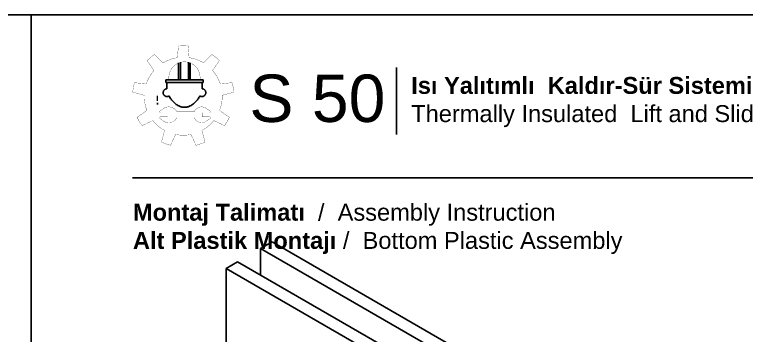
# Model space of a CAD drawing. Header units: millimetres. Extents: x 221 to 2771, y 196 to 840.
# Drawn here: x 2558.8 to 2667, y 792.2 to 839.6 of the extents above; entities that cross this region are included whole.
import ezdxf

# ---------------------------------------------------------------- set-up
doc = ezdxf.new("R2010")
doc.units = ezdxf.units.MM
doc.linetypes.add('CENTER', pattern=[50.8, 31.75, -6.35, 6.35, -6.35])
doc.layers.add('antet_k', color=7, linetype='Continuous')
doc.layers.add('yazı_numara_k', color=21, linetype='Continuous')
doc.styles.get("Standard").update_dxf_attribs({"font": 'arial.ttf'})

# ---------------------------------------------------------------- blocks, each defined once
blk = doc.blocks.new('S1.A')
at = {"color": 252}
blk.add_lwpolyline([(2269.17, -494.13), (2269.17, -791.13), (2479.17, -791.13), (2479.17, -494.13)], close=True, dxfattribs=at)
blk = doc.blocks.new('Üretim katalogu sembol-1')
at = {"true_color": 0xfed100}
h = blk.add_hatch(color=40, dxfattribs=at)
h.dxf.hatch_style = 1
h.paths.add_polyline_path([(1565.75, 1465.58), (1566.79, 1465.58), (1566.79, 1470.07), (1565.75, 1470.07)])
h.paths.add_polyline_path([(1565.75, 1462.71), (1566.79, 1462.71), (1566.79, 1464.05), (1565.75, 1464.05)])
at = {"color": 0, "linetype": 'CENTER', "ltscale": 12}
for p, q in [((1583.66, 1483.04), (1583.66, 1496.78)), ((1585.26, 1483.04), (1585.26, 1497.31)), ((1591.66, 1483.04), (1591.66, 1497.31)), ((1593.26, 1483.04), (1593.26, 1496.78)), ((1573.15, 1483.04), (1603.77, 1483.04)), ((1573.15, 1483.04), (1573.15, 1480.64)), ((1603.77, 1480.64), (1573.15, 1480.64)), ((1603.77, 1483.04), (1603.77, 1480.64))]:
    blk.add_line(p, q, dxfattribs=at)
at = {"color": 0, "linetype": 'CENTER', "lineweight": -2, "ltscale": 12, "const_width": 0.2}
for points in [[(1582.66, 1501.13), (1583.52, 1510.91)], [(1592.26, 1501.13), (1591.41, 1510.91)], [(1570.8, 1496.81), (1563.86, 1503.75)], [(1604.12, 1496.81), (1611.06, 1503.75)], [(1563.45, 1490.64), (1557.82, 1498.68)], [(1611.48, 1490.64), (1617.1, 1498.68)], [(1557.14, 1479.71), (1547.36, 1480.57)], [(1617.79, 1479.71), (1627.56, 1480.57)], [(1555.47, 1470.26), (1545.99, 1472.8)], [(1619.45, 1470.26), (1628.93, 1472.8)], [(1557.66, 1457.83), (1549.63, 1452.2)], [(1617.26, 1457.83), (1625.3, 1452.2)], [(1562.46, 1449.52), (1553.57, 1445.37)], [(1612.46, 1449.52), (1621.35, 1445.37)], [(1572.13, 1441.41), (1569.59, 1431.93)], [(1602.79, 1441.41), (1605.33, 1431.93)], [(1581.15, 1438.12), (1577.01, 1429.23)], [(1593.77, 1438.12), (1597.92, 1429.23)]]:
    blk.add_lwpolyline(points, dxfattribs=at)
for points in [[(1591.41, 1510.91, 0.047521), (1583.52, 1510.91)], [(1563.86, 1503.75, 0.047521), (1557.82, 1498.68)], [(1617.1, 1498.68, 0.047521), (1611.06, 1503.75)], [(1582.66, 1501.13, 0.099576), (1570.8, 1496.81)], [(1604.12, 1496.81, 0.099576), (1592.26, 1501.13)], [(1563.45, 1490.64, 0.099576), (1557.14, 1479.71)], [(1617.79, 1479.71, 0.099576), (1611.48, 1490.64)], [(1547.36, 1480.57, 0.047521), (1545.99, 1472.8)], [(1628.93, 1472.8, 0.047521), (1627.56, 1480.57)], [(1555.47, 1470.26, 0.099576), (1557.66, 1457.83)], [(1617.26, 1457.83, 0.099576), (1619.45, 1470.26)], [(1549.63, 1452.2, 0.047521), (1553.57, 1445.37)], [(1562.46, 1449.52, 0.099576), (1572.13, 1441.41)], [(1602.79, 1441.41, 0.099576), (1612.46, 1449.52)], [(1621.35, 1445.37, 0.047521), (1625.3, 1452.2)], [(1581.15, 1438.12, 0.099576), (1593.77, 1438.12)], [(1569.59, 1431.93, 0.047521), (1577.01, 1429.23)], [(1597.92, 1429.23, 0.047521), (1605.33, 1431.93)]]:
    blk.add_lwpolyline(points, format="xyb", dxfattribs=at)
at = {"color": 0, "linetype": 'CENTER', "ltscale": 12, "const_width": 0.2}
for points in [[(1588.46, 1497.72, 0.408893), (1575.66, 1485.15, -0.281899), (1574.17, 1483.04)], [(1588.46, 1497.72, -0.408893), (1601.26, 1485.15, 0.281899), (1602.75, 1483.04)]]:
    blk.add_lwpolyline(points, format="xyb", dxfattribs=at)
at = {"color": 40, "true_color": 0xfed100, "const_width": 0.2}
blk.add_lwpolyline([(1565.75, 1464.05), (1566.79, 1464.05), (1566.79, 1462.71), (1565.75, 1462.71)], close=True, dxfattribs=at)
at = {"color": 0, "linetype": 'CENTER', "ltscale": 12, "const_width": 0.2}
blk.add_lwpolyline([(1574.65, 1456.03), (1568.69, 1456.03, -0.414214), (1568.05, 1456.67), (1568.05, 1456.88, -0.248554), (1568.33, 1457.41), (1570.79, 1459.08, -0.475864), (1582.25, 1456.63), (1596.45, 1456.63, -0.519094), (1606.92, 1459.08), (1609.37, 1457.41, -0.248554), (1609.65, 1456.88), (1609.65, 1456.67, -0.414214), (1609.01, 1456.03), (1603.05, 1456.03), (1603.05, 1452.52), (1609.01, 1452.52, -0.414214), (1609.65, 1451.88), (1609.65, 1451.67, -0.248554), (1609.37, 1451.14), (1606.92, 1449.48, -0.519094), (1596.45, 1451.92), (1582.25, 1451.92, -0.475864), (1570.79, 1449.48), (1568.33, 1451.14, -0.248554), (1568.05, 1451.67), (1568.05, 1451.88, -0.414214), (1568.69, 1452.52), (1574.65, 1452.52)], format="xyb", close=True, dxfattribs=at)
at = {"color": 0, "linetype": 'CENTER', "ltscale": 12}
for centre, radius, start, end in [((1592.04, 1477.74), 18.11, 170.79278, 186.69718), ((1584.88, 1477.74), 18.11, 353.30282, 9.20722), ((1574.16, 1472.43), 3.2, 91.73722, 301.33069), ((1602.77, 1472.43), 3.2, 238.66931, 88.26278), ((1592.04, 1477.74), 18.11, 206.37073, 245.09672), ((1584.88, 1477.74), 18.11, 294.90328, 333.62927), ((1588.46, 1470.02), 9.6, 245.09672, 294.90328)]:
    blk.add_arc(centre, radius, start, end, dxfattribs=at)
blk = doc.blocks.new('S.1.B')
blk.add_line((922.44, 1850.82), (922.44, 1840.95))
at = {"color": 7}
blk.add_line((1063.42, 1834.52), (883.42, 1834.52), dxfattribs=at)
at = {"color": 0, "linetype": 'CENTER', "ltscale": 12, "xscale": 0.18014578362, "yscale": 0.18014578362, "zscale": 0.18014578362}
blk.add_blockref('Üretim katalogu sembol-1', (604.93, 1581.87), dxfattribs=at)
at = {"width": 80.5608, "attachment_point": 1}
for s, insert, char_height in [('\\pi23.685;{\\fArial Unicode MS|b0|i0|c162|p34;S 50}', (876.99, 1849.79), 7), ('\\pi8.4591;{\\fArial Unicode MS|b1|i0|c162|p34;Isı Yalıtımlı  Kaldır-Sür Sistemi\\fArial Unicode MS|b0|i0|c162|p34;\\PThermally Insulated  Lift and Slide Systems}', (916.15, 1849.44), 2.5)]:
    blk.add_mtext(s, dxfattribs=dict(at, insert=insert, char_height=char_height))
blk = doc.blocks.new('S50_SYF1')
at = {"color": 0}
blk.add_blockref('S.1.B', (-100.17, 492.74), dxfattribs=at)
at = {"layer": 'antet_k', "color": 0}
blk.add_blockref('S1.A', (-1500.92, 2845.51), dxfattribs=at)

msp = doc.modelspace()

# ---------------------------------------------------------------- linework, layer by layer
at = {"color": 143, "linetype": 'Continuous'}
for p, q in [((2596.886, 806.046), (2595.189, 805.066)), ((2629.809, 787.04), (2596.886, 806.046)), ((2628.112, 786.06), (2595.189, 805.066)), ((2595.189, 805.066), (2595.189, 801.148)), ((2591.795, 803.107), (2590.098, 802.127)), ((2591.795, 803.107), (2624.718, 784.101)), ((2590.098, 802.127), (2623.021, 783.121)), ((2590.098, 767.664), (2590.098, 802.127))]:
    msp.add_line(p, q, dxfattribs=at)

# ---------------------------------------------------------------- block references
for p in [(1583.034, -1511.773), (1793.031, -1511.773)]:
    msp.add_blockref('S50_SYF1', p)

# ---------------------------------------------------------------- texts
at = {"layer": 'yazı_numara_k', "color": 7, "insert": (2576.324, 811.67), "char_height": 2.5, "attachment_point": 1}
msp.add_mtext('{\\fArial Unicode MS|b1|i0|c162|p34;Montaj Talimatı  \\fArial Unicode MS|b0|i0|c162|p34;/  \\fArial Unicode MS|b0|i0|c162|p18;Assembly Instruction\\fArial Unicode MS|b0|i0|c162|p34;\\P\\fArial Unicode MS|b1|i0|c162|p34;Alt Plastik Montajı \\fArial Unicode MS|b0|i0|c162|p34;/  Bottom Plastic Assembly}', dxfattribs=at)

doc.saveas('drawing.dxf')
